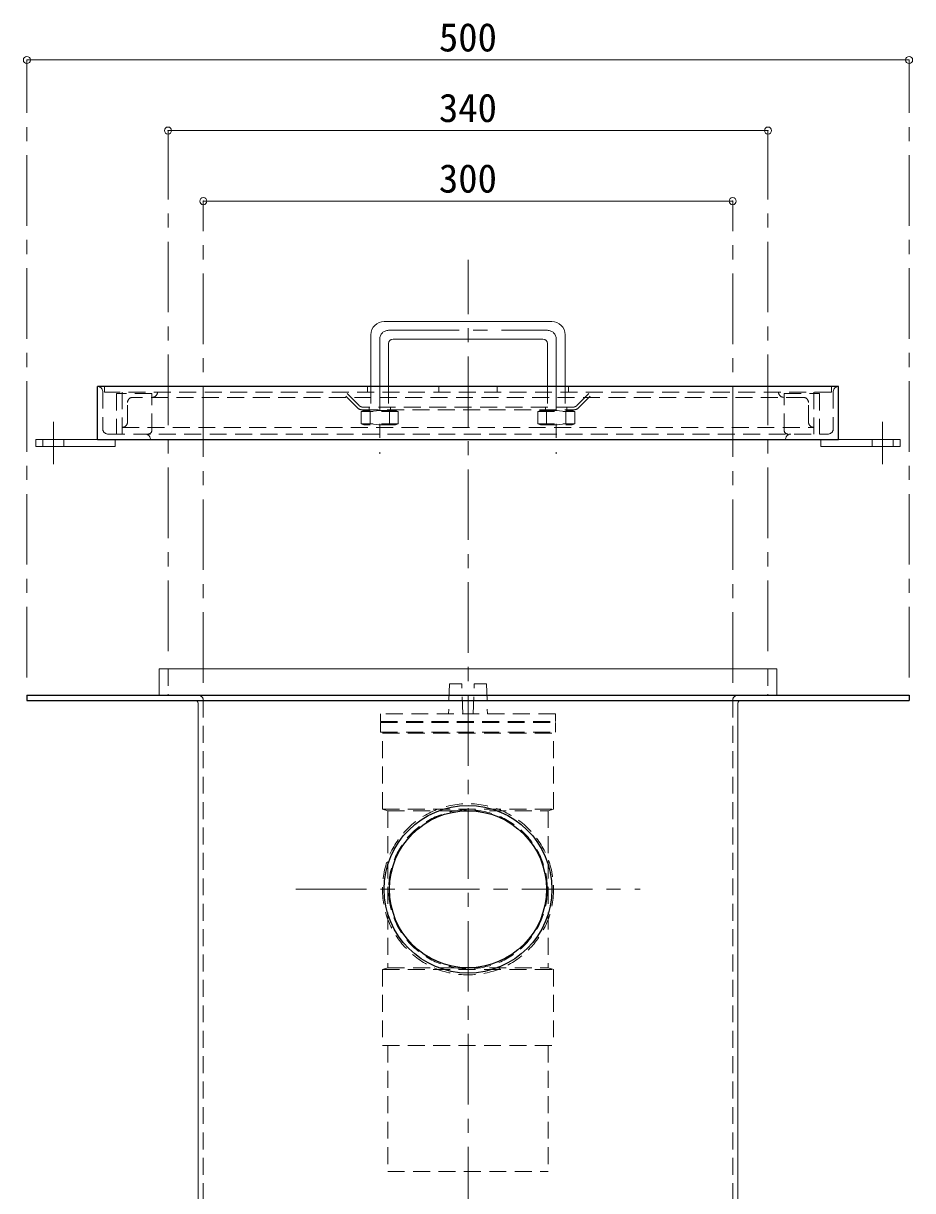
# Model space of a CAD drawing. Units: millimetres at full size, sheet at 1:8; some dimension numbers follow another scale. Extents: x -1691 to 1549, y -1119 to 1129.
# Drawn here: x 127 to 631, y -701 to -39 of the extents above; entities that cross this region are included whole.
import ezdxf
from ezdxf.enums import TextEntityAlignment as Align

# ---------------------------------------------------------------- set-up
doc = ezdxf.new("R2010")
doc.units = ezdxf.units.MM
doc.header["$LTSCALE"] = 8
doc.header["$PDMODE"] = 32
doc.header["$PDSIZE"] = 4
doc.linetypes.add('CHAIN1', pattern=[8, 5, -1, 1, -1])
doc.linetypes.add('DASHED1', pattern=[1.8, 1.2, -0.6])
doc.layers.add('0-0_ﾚｲﾔ1', color=4, linetype='Continuous', lineweight=9)
doc.styles.add('ＭＳ ゴシック', font='')
doc.styles.get('ＭＳ ゴシック').set_extended_font_data('MS Gothic')

msp = doc.modelspace()

# ---------------------------------------------------------------- linework, layer by layer
at = {"layer": '0-0_ﾚｲﾔ1'}
for p, q in [((628.863, -59.909), (128.863, -59.909)), ((208.863, -99.909), (548.863, -99.909)), ((528.863, -139.909), (228.863, -139.909)), ((331.363, -208.109), (426.363, -208.109)), ((323.863, -215.609), (323.863, -244.909)), ((336.363, -218.109), (421.363, -218.109)), ((433.863, -215.609), (433.863, -244.909)), ((333.863, -220.609), (333.863, -244.909)), ((423.863, -220.609), (423.863, -244.909)), ((168.863, -274.909), (133.863, -274.909)), ((133.863, -278.909), (133.863, -274.909)), ((178.863, -278.909), (178.863, -274.909)), ((578.863, -278.909), (578.863, -274.909)), ((588.863, -274.909), (623.863, -274.909)), ((623.863, -278.909), (623.863, -274.909)), ((178.863, -278.909), (133.863, -278.909)), ((578.863, -278.909), (623.863, -278.909))]:
    msp.add_line(p, q, dxfattribs=at)
at = {"layer": '0-0_ﾚｲﾔ1', "linetype": 'CHAIN1'}
for p, q in [((128.863, -409.909), (128.863, -59.909)), ((628.863, -409.909), (628.863, -59.909)), ((208.863, -394.909), (208.863, -99.909)), ((548.863, -394.909), (548.863, -99.909)), ((228.863, -412.909), (228.863, -139.909)), ((528.863, -412.909), (528.863, -139.909)), ((378.863, -907.909), (378.863, -173.109)), ((328.863, -218.109), (328.863, -283.109)), ((333.863, -213.109), (423.863, -213.109)), ((428.863, -218.109), (428.863, -283.109)), ((143.863, -264.909), (143.863, -288.909)), ((613.863, -264.909), (613.863, -288.909)), ((281.363, -529.909), (476.363, -529.909))]:
    msp.add_line(p, q, dxfattribs=at)
at = {"layer": '0-0_ﾚｲﾔ1', "color": 5, "lineweight": 25}
for p, q in [((168.863, -274.909), (168.863, -244.909)), ((588.863, -244.909), (168.863, -244.909)), ((588.863, -274.909), (588.863, -244.909)), ((168.863, -274.909), (588.863, -274.909)), ((128.863, -419.909), (628.863, -419.909)), ((628.863, -419.909), (628.863, -422.909))]:
    msp.add_line(p, q, dxfattribs=at)
at = {"layer": '0-0_ﾚｲﾔ1', "color": 7, "linetype": 'DASHED1', "lineweight": 18}
for p, q in [((171.863, -247.909), (171.863, -268.909)), ((585.863, -247.909), (585.863, -268.909)), ((174.863, -271.909), (582.863, -271.909))]:
    msp.add_line(p, q, dxfattribs=at)
at = {"layer": '0-0_ﾚｲﾔ1', "linetype": 'DASHED1'}
for p, q in [((172.863, -244.909), (172.863, -248.109)), ((584.863, -248.109), (172.863, -248.109)), ((199.663, -248.909), (179.663, -248.909)), ((179.663, -248.909), (179.663, -271.909)), ((182.863, -248.109), (182.863, -271.909)), ((568.863, -251.109), (188.863, -251.109)), ((199.663, -269.909), (199.663, -248.909)), ((316.484, -257.23), (307.363, -248.109)), ((317.105, -255.73), (309.484, -248.109)), ((321.863, -244.909), (321.863, -248.109)), ((323.863, -244.909), (323.863, -258.609)), ((333.863, -244.909), (333.863, -258.609)), ((362.279, -244.909), (362.279, -248.109)), ((395.446, -244.909), (395.446, -248.109)), ((423.863, -244.909), (423.863, -258.609)), ((433.863, -244.909), (433.863, -258.609)), ((435.863, -244.909), (435.863, -248.109)), ((440.62, -255.73), (448.241, -248.109)), ((441.241, -257.23), (450.363, -248.109)), ((558.063, -269.909), (558.063, -248.909)), ((574.863, -248.109), (574.863, -271.909)), ((584.863, -244.909), (584.863, -248.109)), ((185.863, -265.109), (185.863, -254.109)), ((438.499, -256.609), (319.227, -256.609)), ((322.863, -256.609), (322.863, -258.109)), ((334.863, -256.609), (334.863, -258.109)), ((422.863, -256.609), (422.863, -258.109)), ((434.863, -256.609), (434.863, -258.109)), ((571.863, -265.109), (571.863, -254.109)), ((339.363, -259.109), (318.363, -259.109)), ((318.605, -258.109), (439.12, -258.109)), ((337.863, -258.609), (319.863, -258.609)), ((323.363, -259.109), (319.863, -258.609)), ((328.863, -258.609), (323.363, -259.109)), ((334.363, -259.109), (334.363, -266.109)), ((339.363, -259.109), (337.863, -258.609)), ((418.363, -259.109), (419.863, -258.609)), ((418.363, -259.109), (439.363, -259.109)), ((419.863, -258.609), (437.863, -258.609)), ((423.363, -259.109), (423.363, -266.109)), ((428.863, -258.609), (434.363, -259.109)), ((434.363, -259.109), (437.863, -258.609)), ((182.863, -268.109), (574.863, -268.109)), ((339.363, -266.109), (318.363, -266.109)), ((318.363, -266.109), (319.863, -266.609)), ((337.863, -266.609), (319.863, -266.609)), ((418.363, -266.109), (439.363, -266.109)), ((419.863, -266.609), (437.863, -266.609)), ((439.363, -266.109), (437.863, -266.609)), ((137.863, -274.909), (137.863, -278.909)), ((149.863, -274.909), (149.863, -278.909)), ((607.863, -274.909), (607.863, -278.909)), ((619.863, -274.909), (619.863, -278.909)), ((208.863, -404.909), (208.863, -419.909)), ((548.863, -404.909), (548.863, -419.909)), ((368.363, -413.409), (367.863, -430.409)), ((375.363, -413.409), (368.363, -413.409)), ((375.863, -430.409), (375.363, -413.409)), ((381.863, -430.409), (382.363, -413.409)), ((382.363, -413.409), (389.363, -413.409)), ((389.363, -413.409), (389.863, -430.409)), ((228.863, -422.909), (228.863, -869.909)), ((528.863, -422.909), (528.863, -869.909)), ((329.363, -430.409), (329.363, -434.909)), ((428.363, -430.409), (329.363, -430.409)), ((329.363, -434.909), (428.363, -434.909)), ((329.363, -435.409), (428.363, -435.409)), ((329.363, -440.909), (329.363, -435.409)), ((428.363, -430.409), (428.363, -434.909)), ((427.363, -484.409), (427.363, -441.409)), ((330.363, -484.409), (427.363, -484.409)), ((333.363, -485.409), (330.363, -484.409)), ((424.363, -485.409), (424.363, -574.409)), ((333.363, -574.409), (330.363, -575.409)), ((330.363, -575.409), (427.363, -575.409)), ((330.363, -575.409), (330.363, -618.409)), ((424.363, -574.409), (427.363, -575.409)), ((427.363, -575.409), (427.363, -618.409)), ((330.363, -618.409), (427.363, -618.409)), ((424.363, -618.409), (424.363, -689.909))]:
    msp.add_line(p, q, dxfattribs=at)
at = {"layer": '0-0_ﾚｲﾔ1', "color": 7, "lineweight": 18}
for p, q in [((553.863, -404.909), (553.863, -419.909)), ((225.863, -424.409), (225.863, -872.909)), ((531.863, -424.409), (531.863, -872.909))]:
    msp.add_line(p, q, dxfattribs=at)
at = {"layer": '0-0_ﾚｲﾔ1', "linetype": 'DASHED1'}
for points in [[(558.063, -248.909), (578.063, -248.909), (578.063, -271.909)], [(319.863, -258.609), (318.363, -259.109), (318.363, -266.109)], [(323.363, -259.109), (323.363, -266.109), (319.863, -266.609)], [(337.863, -258.609), (334.363, -259.109), (328.863, -258.609)], [(339.363, -259.109), (339.363, -266.109), (337.863, -266.609), (334.363, -266.109)], [(418.363, -259.109), (418.363, -266.109), (419.863, -266.609), (423.363, -266.109)], [(419.863, -258.609), (423.363, -259.109), (428.863, -258.609)], [(434.363, -259.109), (434.363, -266.109), (437.863, -266.609)], [(437.863, -258.609), (439.363, -259.109), (439.363, -266.109)], [(334.363, -266.109), (328.863, -266.609), (323.363, -266.109)], [(423.363, -266.109), (428.863, -266.609), (434.363, -266.109)], [(329.363, -440.909), (428.363, -440.909), (428.363, -435.409)], [(330.363, -484.409), (330.363, -441.409), (427.363, -441.409)], [(333.363, -485.409), (424.363, -485.409), (427.363, -484.409)], [(333.363, -485.409), (333.363, -574.409), (424.363, -574.409)], [(333.363, -618.409), (333.363, -689.909), (424.363, -689.909)]]:
    msp.add_lwpolyline(points, dxfattribs=at)
at = {"layer": '0-0_ﾚｲﾔ1', "color": 7, "lineweight": 18}
msp.add_lwpolyline([(553.863, -404.909), (203.863, -404.909), (203.863, -419.909)], dxfattribs=at)
at = {"layer": '0-0_ﾚｲﾔ1', "color": 5, "lineweight": 25}
msp.add_lwpolyline([(128.863, -419.909), (128.863, -422.909), (628.863, -422.909)], dxfattribs=at)
at = {"layer": '0-0_ﾚｲﾔ1', "linetype": 'DASHED1'}
for radius in [48.5, 45]:
    msp.add_circle((378.863, -529.909), radius, dxfattribs=at)
at = {"layer": '0-0_ﾚｲﾔ1', "color": 5, "lineweight": 25}
for radius in [47.5, 44.5]:
    msp.add_circle((378.863, -529.909), radius, dxfattribs=at)
at = {"layer": '0-0_ﾚｲﾔ1'}
for centre, radius, start, end in [((331.363, -215.609), 7.5, 90, 180), ((426.363, -215.609), 7.5, 0, 90), ((336.363, -220.609), 2.5, 90, 180), ((421.363, -220.609), 2.5, 0, 90)]:
    msp.add_arc(centre, radius, start, end, dxfattribs=at)
at = {"layer": '0-0_ﾚｲﾔ1', "linetype": 'CHAIN1'}
for centre, start, end in [((333.863, -218.109), 90, 180), ((423.863, -218.109), 0, 90)]:
    msp.add_arc(centre, 5, start, end, dxfattribs=at)
at = {"layer": '0-0_ﾚｲﾔ1', "color": 7, "linetype": 'DASHED1', "lineweight": 18}
for centre, start, end in [((168.863, -247.909), 0, 90), ((588.863, -247.909), 90, 180), ((174.863, -268.909), 180, 270), ((582.863, -268.909), 270, 0), ((195.863, -274.909), 0, 90), ((561.863, -274.909), 90, 180)]:
    msp.add_arc(centre, 3, start, end, dxfattribs=at)
at = {"layer": '0-0_ﾚｲﾔ1', "linetype": 'DASHED1'}
for centre, radius, start, end in [((188.863, -254.109), 3, 90, 180), ((199.863, -248.109), 3, 270, 0), ((557.863, -248.109), 3, 180, 270), ((568.863, -254.109), 3, 0, 90), ((318.605, -255.109), 3, 225, 270), ((319.227, -253.609), 3, 225, 270), ((438.499, -253.609), 3, 270, 315), ((439.12, -255.109), 3, 270, 315), ((182.863, -265.109), 3, 270, 0), ((197.663, -269.909), 2, 270, 0), ((560.063, -269.909), 2, 180, 270), ((574.863, -265.109), 3, 180, 270), ((225.863, -422.909), 3, 0, 90), ((531.863, -422.909), 3, 90, 180)]:
    msp.add_arc(centre, radius, start, end, dxfattribs=at)
at = {"layer": '0-0_ﾚｲﾔ1', "color": 7, "lineweight": 18}
for centre, start, end in [((224.363, -424.409), 0, 90), ((533.363, -424.409), 90, 180)]:
    msp.add_arc(centre, 1.5, start, end, dxfattribs=at)
at = {"layer": '0-0_ﾚｲﾔ1', "color": 1}
for p in [(128.863, -59.909), (628.863, -59.909), (208.863, -99.909), (548.863, -99.909), (228.863, -139.909), (528.863, -139.909)]:
    msp.add_point(p, dxfattribs=at)

# ---------------------------------------------------------------- texts
at = {"layer": '0-0_ﾚｲﾔ1', "color": 7, "style": 'ＭＳ ゴシック'}
for s, p in [('500', (362.363, -59.909)), ('340', (362.363, -99.909)), ('300', (362.363, -139.909))]:
    msp.add_text(s, height=16.13, dxfattribs=at).set_placement(p, align=Align.BOTTOM_LEFT)

doc.saveas('drawing.dxf')
